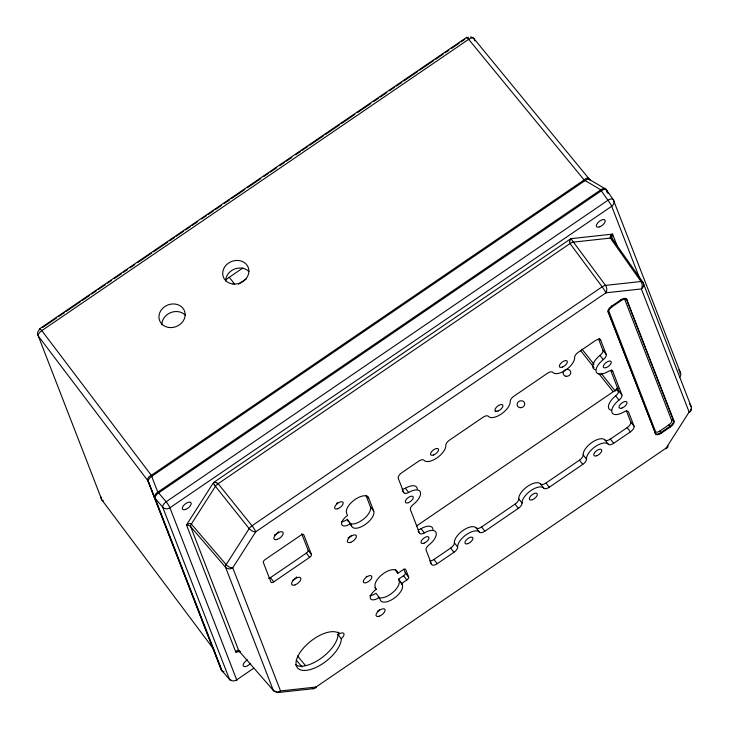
<?xml version="1.0" encoding="UTF-8"?>
<svg xmlns="http://www.w3.org/2000/svg" width="729" height="729" viewBox="0 0 729 729"><rect width="100%" height="100%" fill="white"/><g stroke="black" fill="none" stroke-linecap="round" stroke-linejoin="round"><path stroke-width="1.09" d="M611.886 236.524L611.868 236.907A2.406 1.549 78.5 0 0 612.342 238.948M569.695 241.509L569.814 240.934A6.151 4.675 -90 0 1 570.907 238.675L612.588 234.109L617.518 246.821M610.437 236.296L610.711 235.822M617.663 387.29L615.24 391.09L601.097 373.257M39.767 328.688L466.624 37.361M42.674 327.467L56.771 317.844M58.657 316.559L64.298 312.714M66.175 311.429L80.281 301.806M82.158 300.521L89.676 295.382M91.562 294.106L96.264 290.889M98.142 289.613L105.669 284.474M107.546 283.189L111.309 280.629M114.125 278.706L121.652 273.566M123.529 272.281L127.293 269.721M130.108 267.789L134.81 264.581M137.635 262.659L151.732 253.036M153.619 251.751L167.716 242.128M169.602 240.843L174.304 237.636M176.181 236.351L183.699 231.221M185.585 229.936L190.287 226.728M192.164 225.443L197.805 221.589M201.569 219.028L206.271 215.82M208.148 214.536L213.788 210.681M215.666 209.396L221.306 205.551M224.131 203.628L229.772 199.773M231.649 198.488L244.816 189.513M247.632 187.581L260.8 178.596M263.625 176.673L268.318 173.466M270.204 172.181L276.783 167.688M279.608 165.765L284.301 162.558M286.187 161.273L291.828 157.428M295.591 154.858L300.284 151.65M302.171 150.365L307.811 146.52M309.688 145.235L323.794 135.603M325.672 134.327L339.778 124.695M341.655 123.42L354.823 114.435M357.638 112.503L370.806 103.527M373.622 101.595L378.324 98.388M380.21 97.103L386.789 92.61M389.605 90.688L394.307 87.48M396.193 86.195L401.834 82.35M403.711 81.065L417.817 71.442M419.694 70.157L433.801 60.534M435.678 59.249L443.205 54.11M445.082 52.834L448.845 50.265M451.661 48.342L459.188 43.202M461.065 41.927L464.829 39.357M225.662 280.109A15.91 7.427 -38.1 0 1 229.27 277.275L242.857 267.999M238.593 284.128L245.436 279.453A3.536 3.098 -21.2 0 1 246.138 279.079M39.74 329.08A5.385 0.665 55.7 0 1 41.799 330.647L151.34 475.308L584.129 179.945A5.385 0.665 55.7 0 0 584.813 180.765A2.624 1.905 -26.7 0 0 585.095 180.546A5.249 2.542 -39.8 0 1 590.29 179.972L605.954 189.267L607.193 192.447M590.271 179.981A5.404 4.374 -27.9 0 1 589.442 179.261A5.249 3.262 -58.8 0 0 584.257 179.817A5.404 1.166 49.8 0 0 585.095 180.546L600.778 189.832L157.81 492.157A5.203 2.433 -38.1 0 0 154.43 497.424L148.361 481.577A5.249 2.57 -36.8 0 1 151.714 476.31A2.624 1.905 -26.7 0 0 152.024 476.137L584.813 180.765M231.339 680.193A5.385 2.688 -41.4 0 1 229.471 679.291L222.117 670.944L155.159 498.344A5.385 2.515 -38.1 0 1 158.63 492.904L601.307 190.788A5.385 2.515 -38.1 0 1 606.665 190.205L613.289 199.682L680.057 371.772A5.385 4.72 -21.2 0 1 679.647 377.285M655.635 433.846L608.524 312.422A5.613 2.624 -38.1 0 1 612.141 306.754L621.345 300.476A5.613 2.624 -38.1 0 1 626.931 299.865L674.033 421.289A5.613 2.624 -38.1 0 1 670.416 426.957L661.221 433.236A5.613 2.624 -38.1 0 1 655.635 433.846L608.032 311.793A5.613 2.624 -38.1 0 1 611.658 306.125L620.853 299.847A5.613 2.624 -38.1 0 1 626.439 299.236L626.931 299.865M268.609 578.379A2.807 1.312 -38.1 0 0 270.45 577.632L306.335 553.138A2.807 1.312 -38.1 0 0 308.139 550.304L301.697 533.692M273.758 581.851L309.643 557.357A2.807 1.312 -38.1 0 0 311.447 554.523L303.793 534.794A2.807 1.312 -38.1 0 0 301.004 535.095L265.119 559.59A2.807 1.312 -38.1 0 0 263.306 562.423L270.969 582.152A2.807 1.312 -38.1 0 0 273.758 581.851L270.45 577.632M416.377 526.074L616.543 389.468A5.385 2.515 -38.1 0 0 618.074 388.211M253.61 668.311L236.697 679.865A5.385 4.72 -21.2 0 1 229.471 679.291L162.704 507.193L155.159 498.344M395.218 569.923L397.861 573.295L402.927 569.841A2.807 1.312 -38.1 0 1 405.716 569.54L408.659 577.131A2.807 1.312 -38.1 0 1 406.855 579.965L401.788 583.419L402.381 584.931A13.468 6.297 -38.1 0 1 393.696 598.545A13.468 6.297 -38.1 0 1 380.301 600.003L379.317 597.479L376.009 593.26A8.985 4.192 -38.1 0 1 369.785 595.657M402.381 584.931L398.481 579.2L403.547 575.746A2.807 1.312 -38.1 0 0 405.351 572.912L403.884 569.112M429.673 560.993A5.613 2.624 -38.1 0 0 433.901 559.508L450.64 548.08A5.613 2.624 -38.1 0 0 454.358 542.832A13.468 6.297 -38.1 0 1 463.279 530.247A13.468 6.297 -38.1 0 1 476.183 527.942A5.613 2.624 -38.1 0 0 481.559 526.976L515.048 504.122A5.613 2.624 -38.1 0 0 518.766 498.882A13.468 6.297 -38.1 0 1 527.678 486.289A13.468 6.297 -38.1 0 1 540.59 483.983A5.613 2.624 -38.1 0 0 545.966 483.026L579.455 460.163A5.613 2.624 -38.1 0 0 583.173 454.923A13.468 6.297 -38.1 0 1 592.085 442.33A13.468 6.297 -38.1 0 1 604.997 440.024A5.613 2.624 -38.1 0 0 610.373 439.068L627.113 427.641A5.613 2.624 -38.1 0 0 630.74 421.973L626.384 410.764M430.301 562.651L431.623 564.337A5.613 2.624 -38.1 0 0 437.209 563.727L453.948 552.3A5.613 2.624 -38.1 0 0 457.666 547.051A13.468 6.297 -38.1 0 1 466.587 534.457A13.468 6.297 -38.1 0 1 479.491 532.161A5.613 2.624 -38.1 0 0 484.867 531.195L518.355 508.341A5.613 2.624 -38.1 0 0 522.073 503.092A13.468 6.297 -38.1 0 1 530.985 490.508A13.468 6.297 -38.1 0 1 543.898 488.202A5.613 2.624 -38.1 0 0 549.274 487.245L582.763 464.382A5.613 2.624 -38.1 0 0 586.481 459.142A13.468 6.297 -38.1 0 1 595.393 446.549A13.468 6.297 -38.1 0 1 608.305 444.243A5.613 2.624 -38.1 0 0 613.681 443.287L630.421 431.86A5.613 2.624 -38.1 0 0 634.048 426.192L628.507 411.921A5.613 2.624 -38.1 0 0 623.641 412.076A13.468 6.297 -38.1 0 1 611.959 412.459A13.468 6.297 -38.1 0 1 618.985 400.084A5.613 2.624 -38.1 0 0 621.91 394.918L612.807 371.444L611.485 369.758M624.598 299.054A1.349 1.176 -21.2 0 1 626.439 299.236L673.55 420.669A5.613 2.624 -38.1 0 1 669.924 426.337L660.729 432.616A5.613 2.624 -38.1 0 1 655.143 433.226A1.349 1.176 -21.2 0 1 655.517 431.532A4.265 1.996 -38.1 0 0 659.754 431.067L668.958 424.788A4.265 1.996 -38.1 0 0 671.71 420.478L624.598 299.054A4.265 1.996 -38.1 0 0 624.079 298.516M278.013 692.541L313.488 688.668M690.764 406.636A5.385 2.634 -35.4 0 0 690.727 405.461L642.96 282.342L612.369 238.921A5.395 2.46 -35.2 0 0 610.41 238.082L573.422 242.128A5.395 2.324 -36.6 0 0 570.032 243.541L218.135 483.71A5.395 2.296 -38.9 0 0 215.283 486.553L191.308 524.115A5.395 2.406 -40.7 0 0 190.679 526.712L238.82 650.806L273.302 690.354A5.385 2.57 -41.1 0 0 275.261 691.183M240.306 651.535L235.795 652.027L186.478 524.916L213.515 482.571L570.898 238.665L605.535 285.385A5.385 3.809 83.8 0 1 605.89 292.821L255.761 531.778L232.761 567.8L280.528 690.928L316.003 687.046L666.133 448.089A5.385 2.861 32.6 0 0 667.928 445.784M237.681 650.368L238.82 650.806A5.395 2.57 -41.1 0 0 240.224 651.662M239.759 651.106L239.057 651.033A5.677 4.857 -9.5 0 0 235.832 652.063A5.568 3.59 78.4 0 1 237.663 650.304M216.668 482.798L218.135 483.71L252.006 525.764A5.385 0.665 55.7 0 1 255.761 531.778A5.385 2.861 32.6 0 1 249.163 528.607L214.317 484.913M158.63 492.913L166.176 501.762A5.385 0.665 55.7 0 1 169.93 507.767L236.697 679.865A5.385 0.665 55.7 0 1 236.524 680.503M297.532 656.009L305.442 665.531M296.293 660.027L302.043 666.953M584.129 179.945L468.656 39.33A5.385 0.665 55.7 0 0 466.706 38.072A5.385 4.72 -21.2 0 1 468.501 37.234M620.744 299.71L621.345 300.476M611.549 305.998L612.141 306.754M582.015 349.182L594.026 364.345M580.594 350.603L594.017 367.544M598.965 373.786L613.107 391.619M608.032 311.793L608.524 312.422M674.033 421.289L673.55 420.669A1.349 1.176 -21.2 0 0 671.71 420.478M670.416 426.957L668.958 424.788M599.347 338.493L600.678 340.179L606.209 354.44A5.613 2.624 -38.1 0 1 603.284 359.607A13.468 6.297 -38.1 0 0 596.258 371.99A13.468 6.297 -38.1 0 0 607.94 371.608A5.613 2.624 -38.1 0 1 612.807 371.444M598.555 339.012L602.901 350.23L606.209 354.44M661.221 433.236L659.754 431.067M602.901 350.23A5.613 2.624 -38.1 0 1 599.976 355.387L603.284 359.607M610.683 370.286L618.602 390.698L621.91 394.918M618.602 390.698A5.613 2.624 -38.1 0 1 615.677 395.865L618.985 400.084M630.74 421.973L634.048 426.192M627.113 427.641L630.421 431.86M610.373 439.068L613.681 443.287M604.997 440.024L608.305 444.243M583.173 454.923L586.481 459.142M579.455 460.163L582.763 464.382M545.966 483.026L549.274 487.245M540.59 483.983L543.898 488.202M518.766 498.882L522.073 503.092M515.048 504.122L518.355 508.341M481.559 526.976L484.867 531.195M476.183 527.942L479.491 532.161M454.358 542.832L457.666 547.051M402.089 489.268A5.613 2.624 -38.1 0 0 405.351 488.211L408.659 492.43A13.468 6.297 -38.1 0 1 420.341 492.048A13.468 6.297 -38.1 0 1 413.316 504.432A5.613 2.624 -38.1 0 0 410.391 509.589L419.494 533.063A5.613 2.624 -38.1 0 0 424.36 532.908A13.468 6.297 -38.1 0 1 436.042 532.525A13.468 6.297 -38.1 0 1 429.017 544.909A5.613 2.624 -38.1 0 0 426.091 550.067L431.623 564.337M450.64 548.08L453.948 552.3M402.472 490.899L403.793 492.594A5.613 2.624 -38.1 0 0 408.659 492.43M229.27 277.275L234.674 284.164M418.072 529.737A5.613 2.624 -38.1 0 0 421.052 528.689L424.36 532.908M418.173 531.377L419.494 533.063M433.901 559.508L437.209 563.727M367.298 496.221L368.619 497.907L373.722 511.065A13.468 6.297 -38.1 0 1 365.038 524.67A13.468 6.297 -38.1 0 1 351.642 526.138L350.312 524.452M366.095 495.72L370.414 506.846L373.722 511.065M405.351 572.912L408.659 577.131M403.547 575.746L406.855 579.965M395.956 570.096L397.861 573.295M398.481 579.2L401.788 583.419M341.573 521.764A8.985 4.192 -38.1 0 0 347.35 519.385L350.658 523.604L351.642 526.138M374.852 587.692L376.173 589.378A8.985 4.192 -38.1 0 0 370.387 598.454A8.985 4.192 -38.1 0 0 379.317 597.479M308.139 550.304L311.447 554.523M306.335 553.138L309.643 557.357M338.037 632.089L339.359 633.774A5.613 2.624 -38.1 0 1 343.942 633.774A5.613 2.624 -38.1 0 1 341.272 638.722A27.009 12.621 -38.1 0 1 310.208 669.577A27.009 12.621 -38.1 0 1 302.371 649.366A27.009 12.621 -38.1 0 1 339.359 633.774M339.377 633.091A5.613 2.624 -38.1 0 1 337.964 634.503L341.272 638.722M616.543 389.468L618.584 392.138M222.846 670.981A5.203 2.433 -38.1 0 1 221.425 670.142L148.424 481.76A5.385 4.72 -21.2 0 0 147.869 480.757L38.327 336.087A5.385 4.72 -21.2 0 1 39.849 329.39M213.251 648.883A5.385 4.72 -21.2 0 0 212.686 647.871L101.878 499.948L38.327 336.087A5.385 2.606 -37.1 0 1 41.799 330.647L468.656 39.33A5.385 2.588 -39.4 0 1 474.014 38.746L589.488 179.352A5.385 4.72 -21.2 0 0 590.344 180.154M678.763 369.977L680.057 371.772A5.385 2.743 -35.6 0 1 679.865 373.722M689.415 403.62L690.727 405.461A5.385 4.72 -21.2 0 1 689.133 412.058L666.133 448.089A5.385 0.665 55.7 0 1 665.969 448.727M610.41 238.082L641.001 281.512A5.385 2.46 -35.2 0 1 642.96 282.342A5.385 4.72 -21.2 0 1 641.365 288.939L689.133 412.058A5.385 2.861 32.6 0 0 690.755 409.206M601.307 190.788L607.931 200.265A5.385 0.665 55.7 0 1 611.686 206.28L639.953 279.125M151.586 476.11L157.81 492.157M606.656 190.205L607.895 193.385M612.369 238.921L613.198 241.035M655.517 431.532L608.405 310.107A4.265 1.996 -38.1 0 1 608.36 309.953M474.834 40.86L474.014 38.746A5.385 4.72 -21.2 0 0 470.451 37.024M403.793 492.594L398.253 478.324A5.613 2.624 -38.1 0 1 401.87 472.656L418.619 461.229A5.613 2.624 -38.1 0 1 423.996 460.263A13.468 6.297 -38.1 0 0 436.908 457.958A13.468 6.297 -38.1 0 0 445.82 445.373A5.613 2.624 -38.1 0 1 449.538 440.125L483.026 417.27A5.613 2.624 -38.1 0 1 488.403 416.314A13.468 6.297 -38.1 0 0 501.306 414.008A13.468 6.297 -38.1 0 0 510.227 401.415A5.613 2.624 -38.1 0 1 513.945 396.175L547.433 373.312A5.613 2.624 -38.1 0 1 552.81 372.355A13.468 6.297 -38.1 0 0 565.713 370.05A13.468 6.297 -38.1 0 0 574.634 357.456A5.613 2.624 -38.1 0 1 578.343 352.216L595.092 340.789A5.613 2.624 -38.1 0 1 600.678 340.179M376.173 589.378L375.189 586.854A13.468 6.297 -38.1 0 1 383.882 573.24A13.468 6.297 -38.1 0 1 397.278 571.782M347.35 519.385L348.334 521.918M147.869 480.757L212.686 647.871A5.404 5.039 -21.2 0 1 213.305 649.02L221.443 670.124M370.414 506.846A13.468 6.297 -38.1 0 1 363.306 519.294A13.468 6.297 -38.1 0 1 349.473 523.349M399.073 580.721A13.468 6.297 -38.1 0 1 391.965 593.16A13.468 6.297 -38.1 0 1 378.132 597.215M224.076 671.774A5.385 2.515 -38.1 0 1 222.117 670.944M214.299 484.903A5.677 1.239 58.6 0 1 213.542 482.616A5.568 3.372 28.3 0 1 216.668 482.753M610.702 235.822A6.151 5.267 -9.5 0 1 612.597 234.118A6.032 3.891 78.4 0 0 611.877 236.524M275.498 691.447A5.385 3.809 83.8 0 0 280.528 690.928A5.385 4.72 -21.2 0 1 273.302 690.354L225.534 567.226L190.679 526.712A2.406 1.084 36.3 0 0 188.993 525.554L188.483 525.308A6.151 2.77 36.3 0 0 186.487 524.935A6.032 5.331 -34.1 0 1 189.057 523.668L189.44 523.613A2.406 2.123 -34.1 0 1 191.344 524.069L226.163 564.629A5.385 2.861 32.6 0 0 232.761 567.8A5.385 4.72 -21.2 0 1 225.534 567.226A5.385 2.397 -40.7 0 1 226.163 564.629L249.163 528.607A5.385 2.296 -38.9 0 1 252.006 525.764L602.136 286.807A5.385 2.324 -36.6 0 1 605.535 285.385L641.001 281.512A5.385 3.809 83.8 0 1 641.365 288.939L605.89 292.821A5.385 0.665 55.7 0 0 602.136 286.807L570.032 243.541A2.406 1.832 90 0 1 569.741 241.527M312.322 688.477A5.385 3.809 83.8 0 0 316.003 687.046A5.385 0.665 55.7 0 1 315.302 687.228M610.355 238.11A2.406 2.059 -9.6 0 1 610.492 236.314M368.619 497.907A13.468 6.297 -38.1 0 0 355.223 499.374A13.468 6.297 -38.1 0 0 346.539 512.979L347.514 515.512A8.985 4.192 -38.1 0 0 341.728 524.579A8.985 4.192 -38.1 0 0 350.658 523.604M595.229 369.703A13.468 6.297 -38.1 0 1 599.976 355.387M611.476 410.299A13.468 6.297 -38.1 0 1 615.677 395.865M421.052 528.689A13.468 6.297 -38.1 0 1 432.98 529.527M405.351 488.211A13.468 6.297 -38.1 0 1 417.27 489.05M351.46 535.341A5.431 2.542 -38.1 0 1 348.034 537.847M379.572 609.754A5.431 2.542 -38.1 0 1 377.358 611.376M337.545 502.664A5.121 2.387 -38.1 0 1 336.361 503.566M366.477 576.284A5.121 2.387 -38.1 0 1 366.204 576.53M337.964 634.503A27.009 12.621 -38.1 0 1 320.96 658.369A27.009 12.621 -38.1 0 1 295.427 664.766M296.603 576.958A5.613 2.624 -38.1 0 1 292.693 580.266M278.715 531.714A5.613 2.624 -38.1 0 1 274.341 535.04M495.966 411.047A13.468 6.297 -38.1 0 1 495.146 411.493M250.43 663.554A5.34 2.497 -38.1 0 1 243.404 666.087A5.34 2.497 -38.1 0 1 247.477 659.863M101.067 496.968A5.385 4.72 -21.2 0 0 101.878 499.948A5.385 2.442 -36.8 0 0 103.409 500.777M213.26 648.309A5.249 1.33 -21.5 0 1 212.695 647.944M213.916 649.667A5.249 2.36 -36.4 0 1 213.287 649.029M152.024 476.137A5.385 0.665 55.7 0 1 151.34 475.308M148.361 481.577A5.404 4.328 -21.2 0 0 147.823 480.657A5.249 3.581 -21.6 0 1 151.176 475.39M600.778 189.822A5.203 2.433 -38.1 0 1 605.981 189.248M225.625 280.938A13.341 11.573 -21.7 0 1 234.419 269.101A13.341 11.573 -21.7 0 1 248.972 271.58M161.874 324.888A13.341 11.573 -21.7 0 1 170.44 312.705A13.341 11.573 -21.7 0 1 185.221 315.092M607.931 200.265L166.176 501.762A5.385 2.278 -40.4 0 0 162.704 507.193A5.385 4.72 -21.2 0 0 169.93 507.767L611.686 206.28A5.385 4.72 -21.2 0 0 613.289 199.682A5.385 2.333 -35 0 0 607.931 200.265M350.804 542.294A5.431 2.542 -38.1 0 0 356.253 535.56A5.431 2.542 -38.1 0 0 348.599 538.449A5.431 2.542 -38.1 0 0 350.804 542.294M379.463 616.16A5.431 2.542 -38.1 0 0 384.912 609.426A5.431 2.542 -38.1 0 0 377.257 612.314A5.431 2.542 -38.1 0 0 379.463 616.16M337.91 508.696A5.121 2.387 -38.1 0 0 343.049 502.354A5.121 2.387 -38.1 0 0 335.832 505.079A5.121 2.387 -38.1 0 0 337.91 508.696M366.569 582.571A5.121 2.387 -38.1 0 0 371.708 576.22A5.121 2.387 -38.1 0 0 364.491 578.944A5.121 2.387 -38.1 0 0 366.569 582.571M295.09 584.886A5.613 2.624 -38.1 0 0 300.731 577.924A5.613 2.624 -38.1 0 0 292.812 580.913A5.613 2.624 -38.1 0 0 295.09 584.886M277.43 539.351A5.613 2.624 -38.1 0 0 283.062 532.389A5.613 2.624 -38.1 0 0 275.152 535.378A5.613 2.624 -38.1 0 0 277.43 539.351M433.591 454.996A4.784 2.233 -38.1 0 0 438.393 449.064A4.784 2.233 -38.1 0 0 431.65 451.606A4.784 2.233 -38.1 0 0 433.591 454.996M424.05 543.169A4.784 2.233 -38.1 0 0 428.852 537.237A4.784 2.233 -38.1 0 0 422.109 539.779A4.784 2.233 -38.1 0 0 424.05 543.169M467.982 543.634A4.784 2.233 -38.1 0 0 472.784 537.71A4.784 2.233 -38.1 0 0 466.041 540.253A4.784 2.233 -38.1 0 0 467.982 543.634M622.047 408.03A4.784 2.233 -38.1 0 0 626.849 402.098A4.784 2.233 -38.1 0 0 620.106 404.65A4.784 2.233 -38.1 0 0 622.047 408.03M562.405 367.088A4.784 2.233 -38.1 0 0 567.208 361.156A4.784 2.233 -38.1 0 0 560.464 363.698A4.784 2.233 -38.1 0 0 562.405 367.088M606.346 367.553A4.784 2.233 -38.1 0 0 611.148 361.63A4.784 2.233 -38.1 0 0 604.405 364.172A4.784 2.233 -38.1 0 0 606.346 367.553M596.796 455.725A4.784 2.233 -38.1 0 0 601.598 449.793A4.784 2.233 -38.1 0 0 594.855 452.344A4.784 2.233 -38.1 0 0 596.796 455.725M532.389 499.684A4.784 2.233 -38.1 0 0 537.191 493.752A4.784 2.233 -38.1 0 0 530.448 496.294A4.784 2.233 -38.1 0 0 532.389 499.684M408.34 502.691A4.784 2.233 -38.1 0 0 413.143 496.759A4.784 2.233 -38.1 0 0 406.399 499.301A4.784 2.233 -38.1 0 0 408.34 502.691M497.998 411.038A4.784 2.233 -38.1 0 0 502.8 405.105A4.784 2.233 -38.1 0 0 496.057 407.657A4.784 2.233 -38.1 0 0 497.998 411.038M599.721 226.828A5.34 2.497 -38.1 0 0 605.079 220.204A5.34 2.497 -38.1 0 0 597.552 223.047A5.34 2.497 -38.1 0 0 599.721 226.828M185.676 509.407A5.34 2.497 -38.1 0 0 191.044 502.773A5.34 2.497 -38.1 0 0 183.517 505.616A5.34 2.497 -38.1 0 0 185.676 509.407M169.219 327.512A13.341 11.573 -21.7 0 0 184.546 311.11A13.341 11.573 -21.7 0 0 162.367 308.677A13.341 11.573 -21.7 0 0 169.219 327.512M232.97 284A13.341 11.573 -21.7 0 0 248.297 267.607A13.341 11.573 -21.7 0 0 226.118 265.165A13.341 11.573 -21.7 0 0 232.97 284M520.069 407.675A3.882 3.435 -20.7 0 0 524.588 402.927A3.882 3.435 -20.7 0 0 518.119 402.062A3.882 3.435 -20.7 0 0 520.069 407.675M566.069 376.282A3.882 3.435 -20.7 0 0 570.597 371.535A3.882 3.435 -20.7 0 0 564.128 370.66A3.882 3.435 -20.7 0 0 566.069 376.282"/></g></svg>
